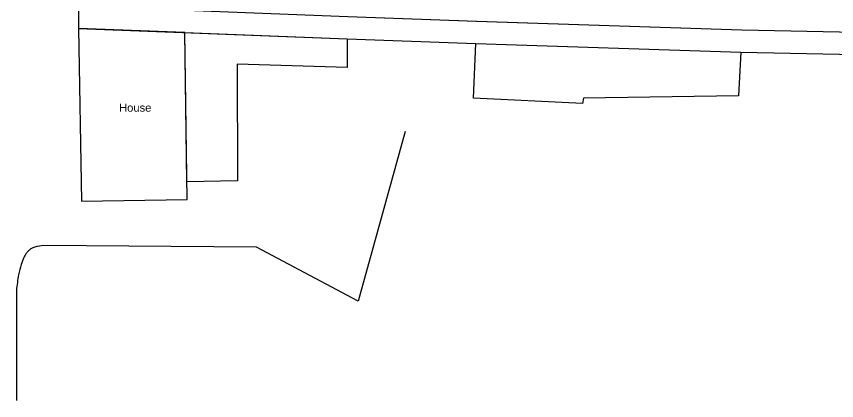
# Model space of a CAD drawing. Header units: metres. Extents: x 59 to 170, y -3 to 145.
# Drawn here: x 65 to 116.3, y -2.6 to 21.4 of the extents above; entities that cross this region are included whole.
import ezdxf

# ---------------------------------------------------------------- set-up
doc = ezdxf.new("R2010")
doc.units = ezdxf.units.M
for name, color, linetype, lineweight, true_color in [('Areas', 30, 'Continuous', 25, 0xff7f00), ('Boundary', 1, 'Continuous', 25, 0xff0000), ('Buildings', 6, 'Continuous', 25, 0xff00ff)]:
    doc.layers.add(name, color=color, linetype=linetype, lineweight=lineweight, true_color=true_color)
doc.styles.add('textstyle208', font='')
doc.styles.get('textstyle208').set_extended_font_data('Arial')

msp = doc.modelspace()

# ---------------------------------------------------------------- linework, layer by layer
at = {"layer": 'Areas'}
for p, q in [((70.327, 22.039), (85.766, 21.445)), ((85.765, 21.445), (93.808, 21.148)), ((93.808, 21.148), (110.371, 20.606)), ((110.371, 20.606), (136.118, 20.07))]:
    msp.add_line(p, q, dxfattribs=at)
at = {"layer": 'Boundary'}
for p, q in [((68.621, 110.591), (68.932, 20.692)), ((85.765, 21.445), (93.811, 21.148)), ((93.811, 21.148), (110.371, 20.606)), ((68.932, 20.692), (85.712, 20.046)), ((110.371, 20.606), (136.118, 20.07)), ((85.712, 20.046), (93.762, 19.749)), ((93.762, 19.749), (110.325, 19.207)), ((110.325, 19.207), (162.643, 18.117))]:
    msp.add_line(p, q, dxfattribs=at)
at = {"layer": 'Boundary', "flags": 128}
msp.add_lwpolyline([(85.712, 20.046), (85.712, 20.046)], close=True, dxfattribs=at)
msp.add_lwpolyline([(89.341, 14.263), (86.407, 3.651), (80.041, 7.018), (66.729, 7.123), (66.374, 7.07, 0.039854), (66.141, 7.017, 0.057359), (65.989, 6.948, 0.053724), (65.84, 6.837, 0.044767), (65.692, 6.672, 0.049651), (65.52, 6.387, 0.034161), (65.344, 5.938, 0.030747), (65.185, 5.304, 0.020476), (65.046, 4.335), (65.046, -2.558)], format="xyb", dxfattribs=at)
at = {"layer": 'Buildings', "flags": 128}
for points in [[(69.12, 9.894), (75.719, 10.009), (75.577, 20.432), (68.932, 20.692)], [(110.174, 16.484), (100.492, 16.332), (100.431, 15.997), (93.611, 16.332), (93.762, 19.749), (110.325, 19.207)]]:
    msp.add_lwpolyline(points, close=True, dxfattribs=at)
msp.add_lwpolyline([(75.704, 11.111), (75.577, 20.432), (85.712, 20.046), (85.713, 18.251), (78.832, 18.467), (78.87, 11.167), (75.7, 11.111)], dxfattribs=at)

# ---------------------------------------------------------------- texts
at = {"layer": 'Buildings', "color": 30, "true_color": 0xff7f00, "insert": (72.473, 15.739), "char_height": 0.5, "attachment_point": 5, "style": 'textstyle208'}
msp.add_mtext('House', dxfattribs=at)

doc.saveas('drawing.dxf')
